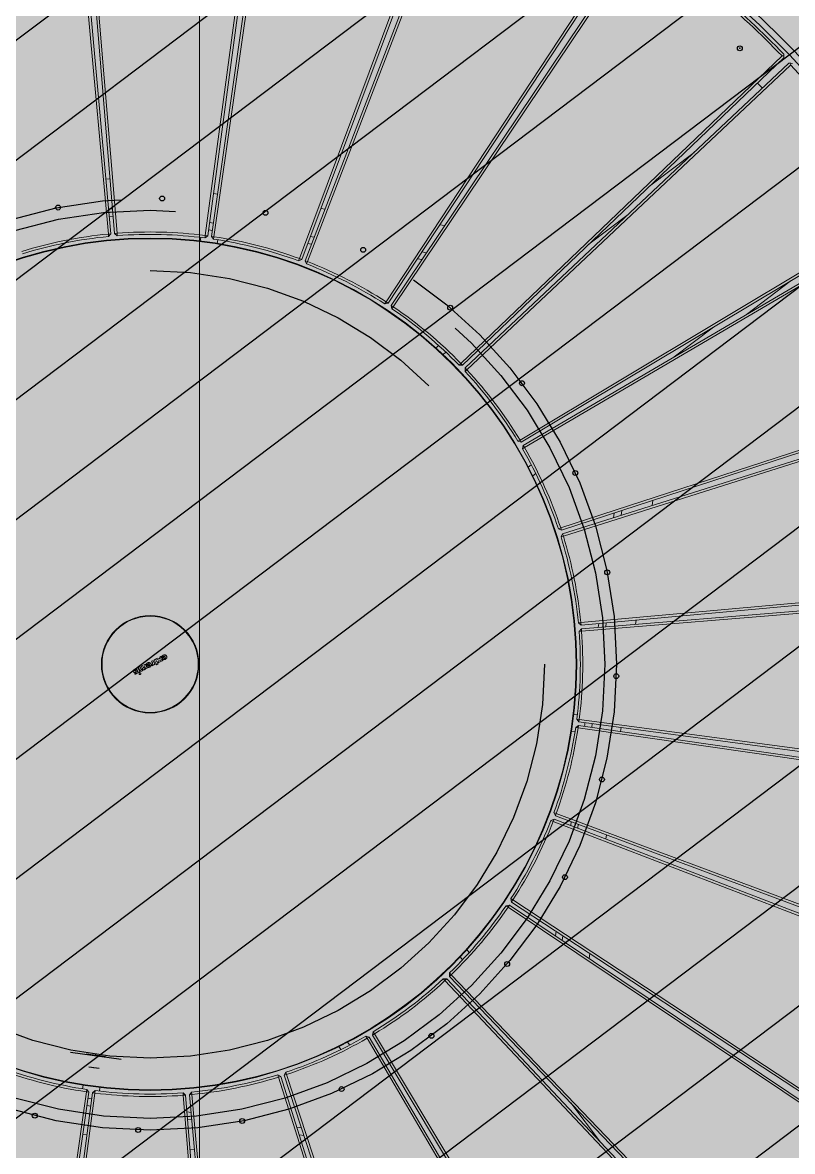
# Model space of a CAD drawing. Header units: millimetres. Extents: x 836200 to 838100, y 1173100 to 1174502.
# Drawn here: x 837849.706 to 837850.984, y 1173340.974 to 1173342.85 of the extents above; entities that cross this region are included whole.
import ezdxf

# ---------------------------------------------------------------- set-up
doc = ezdxf.new("R2010")
doc.units = ezdxf.units.MM
doc.linetypes.add('CENTERX2', pattern=[101.6, 63.5, -12.7, 12.7, -12.7])
for name, color, linetype in [('.', 255, 'Continuous'), ('DOTACION', 7, 'Continuous'), ('INT-MUEBLES', 251, 'Continuous'), ('OLD-ANT-PLANTAS PROPUESTAS$0$A-BORDE DE LOSA PERFIL IPE', 2, 'Continuous'), ('OLD-ANT-PLANTAS PROPUESTAS$0$A-FONDO_250', 250, 'Continuous'), ('OLD-ANT-PLANTAS PROPUESTAS$0$A-FONDO_251', 251, 'Continuous')]:
    doc.layers.add(name, color=color, linetype=linetype)
doc.layers.add('Coordenadas', color=8, linetype='Continuous', lineweight=9)

# ---------------------------------------------------------------- blocks, each defined once
blk = doc.blocks.new('E32D2')
at = {"layer": '.'}
h = blk.add_hatch(color=256, dxfattribs=at)
h.dxf.hatch_style = 1
edge = h.paths.add_edge_path()
edge.add_line((2324.857, 1740.491), (2360.575, 1784.203))
edge.add_arc((2324.857, 1740.491), 56.45, 50.7469, 129.2531)
edge.add_line((2289.138, 1784.203), (2324.857, 1740.491))
edge = h.paths.add_edge_path()
edge.add_line((2324.857, 1740.491), (2351.274, 1772.82))
edge.add_arc((2324.857, 1740.491), 41.75, 50.7469, 129.2531)
edge.add_line((2298.44, 1772.82), (2324.857, 1740.491))
edge = h.paths.add_edge_path()
edge.add_line((2324.857, 1740.491), (2368.569, 1704.772))
edge.add_arc((2324.857, 1740.491), 56.45, 320.7463, 399)
edge.add_line((2368.727, 1776.016), (2324.857, 1740.491))
edge = h.paths.add_edge_path()
edge.add_line((2324.857, 1740.491), (2357.186, 1714.073))
edge.add_arc((2324.857, 1740.491), 41.75, 320.7463, 399)
edge.add_line((2357.303, 1766.765), (2324.857, 1740.491))
edge = h.paths.add_edge_path()
edge.add_line((2360.575, 1696.778), (2324.857, 1740.491))
edge.add_line((2324.857, 1740.491), (2289.138, 1696.778))
edge.add_arc((2324.857, 1740.491), 56.45, 230.7469, 309.2531)
edge = h.paths.add_edge_path()
edge.add_line((2280.987, 1704.966), (2324.857, 1740.491))
edge.add_line((2324.857, 1740.491), (2281.145, 1776.21))
edge.add_arc((2324.857, 1740.491), 56.45, 140.7463, 219)
edge = h.paths.add_edge_path()
edge.add_line((2324.857, 1740.491), (2298.44, 1708.161))
edge.add_arc((2324.857, 1740.491), 41.75, 230.7469, 309.2531)
edge.add_line((2351.274, 1708.161), (2324.857, 1740.491))
edge = h.paths.add_edge_path()
edge.add_line((2292.411, 1714.217), (2324.857, 1740.491))
edge.add_line((2324.857, 1740.491), (2292.528, 1766.908))
edge.add_arc((2324.857, 1740.491), 41.75, 140.7463, 219)
h = blk.add_hatch(color=256, dxfattribs=at)
h.dxf.hatch_style = 1
edge = h.paths.add_edge_path()
edge.add_arc((2324.857, 1740.491), 36.5, 0, 360)
at = {"layer": 'INT-MUEBLES', "linetype": 'Continuous', "lineweight": 15}
for p, q in [((2334.15, 1755.614), (2343.792, 1771.109)), ((2343.877, 1771.056), (2334.235, 1755.561)), ((2334.366, 1755.478), (2344.143, 1770.889)), ((2344.227, 1770.835), (2334.45, 1755.425)), ((2337.282, 1753.167), (2350.13, 1766.128)), ((2350.201, 1766.057), (2337.353, 1753.096)), ((2337.462, 1752.987), (2350.423, 1765.835)), ((2350.494, 1765.764), (2337.533, 1752.916)), ((2339.791, 1750.084), (2355.201, 1759.861)), ((2355.255, 1759.777), (2339.845, 1750)), ((2339.927, 1749.868), (2355.422, 1759.511)), ((2355.475, 1759.426), (2339.98, 1749.784)), ((2335.562, 1757.363), (2335.435, 1757.49)), ((2334.784, 1756.444), (2334.903, 1756.325)), ((2334.738, 1756.065), (2334.621, 1756.182)), ((2334.097, 1755.529), (2334.15, 1755.614)), ((2334.097, 1755.529), (2334.235, 1755.561)), ((2334.235, 1755.561), (2334.15, 1755.614)), ((2334.45, 1755.425), (2334.366, 1755.478)), ((2334.396, 1755.341), (2334.366, 1755.478)), ((2334.396, 1755.341), (2334.45, 1755.425)), ((2338.706, 1754.219), (2338.585, 1754.339)), ((2337.087, 1753.216), (2336.981, 1753.11)), ((2337.212, 1753.095), (2337.282, 1753.167)), ((2337.212, 1753.095), (2337.353, 1753.096)), ((2337.353, 1753.096), (2337.282, 1753.167)), ((2337.585, 1753.219), (2337.529, 1753.274)), ((2337.64, 1753.163), (2337.585, 1753.219)), ((2337.74, 1753.487), (2337.853, 1753.374)), ((2337.461, 1752.846), (2337.462, 1752.987)), ((2337.461, 1752.846), (2337.533, 1752.916)), ((2337.533, 1752.916), (2337.462, 1752.987)), ((2337.476, 1752.615), (2337.582, 1752.721)), ((2341.551, 1746.52), (2358.751, 1752.623)), ((2358.784, 1752.529), (2341.585, 1746.426)), ((2341.636, 1746.28), (2358.888, 1752.232)), ((2358.921, 1752.138), (2341.669, 1746.185)), ((2341.856, 1751.069), (2341.729, 1751.195)), ((2340.548, 1750.255), (2340.432, 1750.372)), ((2340.691, 1750.537), (2340.81, 1750.418)), ((2339.707, 1750.03), (2339.791, 1750.084)), ((2339.707, 1750.03), (2339.845, 1750)), ((2339.845, 1750), (2339.791, 1750.084)), ((2339.895, 1749.731), (2339.927, 1749.868)), ((2339.98, 1749.784), (2339.927, 1749.868)), ((2339.895, 1749.731), (2339.98, 1749.784)), ((2345.36, 1747.565), (2345.212, 1747.713)), ((2343.783, 1747.021), (2343.646, 1747.157)), ((2343.959, 1747.269), (2344.098, 1747.129)), ((2341.457, 1746.486), (2341.551, 1746.52)), ((2341.457, 1746.486), (2341.585, 1746.426)), ((2341.585, 1746.426), (2341.551, 1746.52)), ((2341.574, 1746.153), (2341.636, 1746.28)), ((2341.574, 1746.153), (2341.669, 1746.185)), ((2341.669, 1746.185), (2341.636, 1746.28)), ((2342.475, 1742.654), (2360.601, 1744.777)), ((2360.656, 1744.733), (2360.601, 1744.777)), ((2360.612, 1744.677), (2360.656, 1744.733)), ((2360.7, 1744.789), (2360.656, 1744.733)), ((2360.612, 1744.677), (2342.486, 1742.555)), ((2342.504, 1742.401), (2360.648, 1744.365)), ((2360.658, 1744.266), (2342.514, 1742.302)), ((2359.156, 1744.204), (2359.123, 1744.503)), ((2360.703, 1744.321), (2360.648, 1744.365)), ((2360.658, 1744.266), (2360.703, 1744.321)), ((2360.703, 1744.321), (2360.758, 1744.276)), ((2342.196, 1743.791), (2342.043, 1743.791)), ((2355.34, 1743.791), (2353.039, 1743.791)), ((2342.267, 1743.391), (2342.115, 1743.391)), ((2351.645, 1743.391), (2349.623, 1743.391)), ((2342.375, 1742.642), (2342.475, 1742.654)), ((2342.375, 1742.642), (2342.486, 1742.555)), ((2342.415, 1742.291), (2342.504, 1742.401)), ((2342.486, 1742.555), (2342.475, 1742.654)), ((2342.514, 1742.302), (2342.504, 1742.401)), ((2342.415, 1742.291), (2342.514, 1742.302)), ((2324.134, 1740.582), (2324.105, 1740.546)), ((2324.253, 1740.635), (2324.284, 1740.675)), ((2324.305, 1740.686), (2324.272, 1740.509)), ((2324.368, 1740.674), (2324.305, 1740.686)), ((2324.334, 1740.497), (2324.368, 1740.674)), ((2324.399, 1740.668), (2324.378, 1740.556)), ((2324.461, 1740.656), (2324.399, 1740.668)), ((2324.446, 1740.572), (2324.461, 1740.656)), ((2324.517, 1740.646), (2324.501, 1740.562)), ((2324.58, 1740.634), (2324.517, 1740.646)), ((2324.564, 1740.55), (2324.58, 1740.634)), ((2324.636, 1740.624), (2324.62, 1740.539)), ((2324.698, 1740.612), (2324.636, 1740.624)), ((2324.665, 1740.435), (2324.698, 1740.612)), ((2324.7, 1740.531), (2324.699, 1740.524)), ((2324.832, 1740.506), (2324.7, 1740.531)), ((2324.707, 1740.554), (2324.767, 1740.542)), ((2324.984, 1740.558), (2324.971, 1740.487)), ((2325.047, 1740.546), (2324.984, 1740.558)), ((2325.014, 1740.37), (2325.047, 1740.546)), ((2325.1, 1740.536), (2325.076, 1740.411)), ((2325.163, 1740.524), (2325.1, 1740.536)), ((2325.139, 1740.399), (2325.163, 1740.524)), ((2325.263, 1740.506), (2325.18, 1740.521)), ((2325.18, 1740.521), (2325.251, 1740.409)), ((2324.272, 1740.509), (2324.334, 1740.497)), ((2324.606, 1740.469), (2324.602, 1740.447)), ((2324.602, 1740.447), (2324.665, 1740.435)), ((2324.606, 1740.469), (2324.606, 1740.469)), ((2324.824, 1740.47), (2324.751, 1740.484)), ((2324.892, 1740.452), (2324.881, 1740.392)), ((2324.881, 1740.392), (2324.893, 1740.39)), ((2324.956, 1740.41), (2324.951, 1740.381)), ((2324.951, 1740.381), (2325.014, 1740.37)), ((2324.956, 1740.41), (2324.956, 1740.41)), ((2325.041, 1740.418), (2325.031, 1740.366)), ((2325.031, 1740.366), (2325.067, 1740.36)), ((2325.076, 1740.411), (2325.041, 1740.418)), ((2325.067, 1740.36), (2325.057, 1740.307)), ((2325.057, 1740.307), (2325.119, 1740.295)), ((2325.119, 1740.295), (2325.129, 1740.348)), ((2325.129, 1740.348), (2325.15, 1740.344)), ((2325.159, 1740.396), (2325.139, 1740.399)), ((2325.15, 1740.344), (2325.159, 1740.396)), ((2325.251, 1740.409), (2325.162, 1740.342)), ((2325.162, 1740.342), (2325.243, 1740.326)), ((2325.243, 1740.326), (2325.282, 1740.357)), ((2325.298, 1740.445), (2325.263, 1740.506)), ((2325.282, 1740.357), (2325.307, 1740.314)), ((2325.354, 1740.488), (2325.298, 1740.445)), ((2325.307, 1740.314), (2325.386, 1740.3)), ((2325.33, 1740.394), (2325.436, 1740.473)), ((2325.386, 1740.3), (2325.33, 1740.394)), ((2325.436, 1740.473), (2325.354, 1740.488)), ((2325.406, 1740.398), (2325.404, 1740.392)), ((2325.537, 1740.373), (2325.406, 1740.398)), ((2325.412, 1740.421), (2325.473, 1740.409)), ((2325.53, 1740.337), (2325.457, 1740.351)), ((2342.415, 1738.69), (2342.514, 1738.68)), ((2342.415, 1738.69), (2342.504, 1738.58)), ((2342.504, 1738.58), (2342.514, 1738.68)), ((2342.514, 1738.68), (2360.658, 1736.716)), ((2342.375, 1738.339), (2342.486, 1738.426)), ((2342.375, 1738.339), (2342.475, 1738.327)), ((2342.475, 1738.327), (2342.486, 1738.426)), ((2360.601, 1736.205), (2342.475, 1738.327)), ((2342.486, 1738.426), (2360.612, 1736.304)), ((2360.648, 1736.616), (2342.504, 1738.58)), ((2342.115, 1737.591), (2342.267, 1737.591)), ((2349.623, 1737.591), (2351.645, 1737.591)), ((2342.043, 1737.191), (2342.196, 1737.191)), ((2353.039, 1737.191), (2355.34, 1737.191)), ((2341.457, 1734.495), (2341.585, 1734.555)), ((2341.457, 1734.495), (2341.551, 1734.461)), ((2341.551, 1734.461), (2341.585, 1734.555)), ((2341.574, 1734.828), (2341.669, 1734.796)), ((2341.574, 1734.828), (2341.636, 1734.701)), ((2341.585, 1734.555), (2358.784, 1728.453)), ((2341.636, 1734.701), (2341.669, 1734.796)), ((2358.888, 1728.749), (2341.636, 1734.701)), ((2341.669, 1734.796), (2358.921, 1728.844)), ((2358.751, 1728.358), (2341.551, 1734.461)), ((2343.646, 1733.824), (2343.783, 1733.961)), ((2344.098, 1733.852), (2343.959, 1733.713)), ((2345.212, 1733.268), (2345.36, 1733.417)), ((2339.895, 1731.25), (2339.98, 1731.198)), ((2339.895, 1731.25), (2339.927, 1731.113)), ((2339.707, 1730.951), (2339.845, 1730.982)), ((2339.707, 1730.951), (2339.791, 1730.897)), ((2339.791, 1730.897), (2339.845, 1730.982)), ((2355.201, 1721.12), (2339.791, 1730.897)), ((2339.845, 1730.982), (2355.255, 1721.205)), ((2339.927, 1731.113), (2339.98, 1731.198)), ((2355.422, 1721.471), (2339.927, 1731.113)), ((2339.98, 1731.198), (2355.475, 1721.556)), ((2340.432, 1730.609), (2340.548, 1730.726)), ((2340.81, 1730.564), (2340.691, 1730.445)), ((2341.729, 1729.786), (2341.856, 1729.913)), ((2299.22, 1715.217), (2312.181, 1728.066)), ((2312.238, 1728.366), (2312.131, 1728.26)), ((2312.252, 1728.136), (2312.181, 1728.066)), ((2312.181, 1728.066), (2312.251, 1727.995)), ((2312.252, 1728.136), (2312.251, 1727.995)), ((2337.461, 1728.136), (2337.533, 1728.066)), ((2337.461, 1728.136), (2337.462, 1727.995)), ((2337.462, 1727.995), (2337.533, 1728.066)), ((2337.582, 1728.26), (2337.476, 1728.366)), ((2337.533, 1728.066), (2350.494, 1715.217)), ((2312.251, 1727.995), (2299.29, 1715.146)), ((2299.512, 1714.924), (2312.361, 1727.885)), ((2312.432, 1727.815), (2299.583, 1714.854)), ((2311.973, 1727.494), (2311.86, 1727.607)), ((2312.073, 1727.818), (2312.129, 1727.763)), ((2312.129, 1727.763), (2312.185, 1727.707)), ((2312.502, 1727.886), (2312.361, 1727.885)), ((2312.361, 1727.885), (2312.432, 1727.815)), ((2312.502, 1727.886), (2312.432, 1727.815)), ((2312.626, 1727.765), (2312.732, 1727.871)), ((2336.981, 1727.871), (2337.087, 1727.765)), ((2337.212, 1727.886), (2337.282, 1727.815)), ((2337.212, 1727.886), (2337.353, 1727.885)), ((2337.282, 1727.815), (2337.353, 1727.885)), ((2350.13, 1714.854), (2337.282, 1727.815)), ((2337.353, 1727.885), (2350.201, 1714.924)), ((2350.423, 1715.146), (2337.462, 1727.995)), ((2337.529, 1727.707), (2337.585, 1727.763)), ((2337.585, 1727.763), (2337.64, 1727.818)), ((2337.853, 1727.607), (2337.74, 1727.494)), ((2311.008, 1726.762), (2311.128, 1726.642)), ((2338.585, 1726.642), (2338.706, 1726.762)), ((2305.487, 1710.146), (2315.264, 1725.557)), ((2315.348, 1725.503), (2305.571, 1710.093)), ((2305.837, 1709.925), (2315.479, 1725.421)), ((2315.564, 1725.368), (2305.922, 1709.873)), ((2315.318, 1725.641), (2315.264, 1725.557)), ((2315.264, 1725.557), (2315.348, 1725.503)), ((2315.318, 1725.641), (2315.348, 1725.503)), ((2315.616, 1725.453), (2315.479, 1725.421)), ((2315.479, 1725.421), (2315.564, 1725.368)), ((2315.616, 1725.453), (2315.564, 1725.368)), ((2334.097, 1725.453), (2334.235, 1725.421)), ((2334.097, 1725.453), (2334.15, 1725.368)), ((2334.15, 1725.368), (2334.235, 1725.421)), ((2343.792, 1709.873), (2334.15, 1725.368)), ((2334.235, 1725.421), (2343.877, 1709.925)), ((2334.396, 1725.641), (2334.366, 1725.503)), ((2334.366, 1725.503), (2334.45, 1725.557)), ((2344.143, 1710.093), (2334.366, 1725.503)), ((2334.396, 1725.641), (2334.45, 1725.557)), ((2334.45, 1725.557), (2344.227, 1710.146)), ((2314.976, 1724.916), (2315.093, 1724.799)), ((2334.621, 1724.799), (2334.738, 1724.916)), ((2314.93, 1724.538), (2314.811, 1724.657)), ((2334.903, 1724.657), (2334.784, 1724.538)), ((2318.861, 1723.89), (2318.827, 1723.796)), ((2318.861, 1723.89), (2318.921, 1723.763)), ((2330.853, 1723.89), (2330.792, 1723.763)), ((2330.853, 1723.89), (2330.887, 1723.796)), ((2312.724, 1706.597), (2318.827, 1723.796)), ((2318.921, 1723.763), (2312.819, 1706.563)), ((2313.115, 1706.459), (2319.068, 1723.712)), ((2319.162, 1723.679), (2313.21, 1706.427)), ((2314.152, 1723.618), (2314.279, 1723.492)), ((2318.827, 1723.796), (2318.921, 1723.763)), ((2319.194, 1723.774), (2319.068, 1723.712)), ((2319.068, 1723.712), (2319.162, 1723.679)), ((2319.194, 1723.774), (2319.162, 1723.679)), ((2330.519, 1723.774), (2330.552, 1723.679)), ((2330.519, 1723.774), (2330.646, 1723.712)), ((2330.552, 1723.679), (2330.646, 1723.712)), ((2336.504, 1706.427), (2330.552, 1723.679)), ((2330.646, 1723.712), (2336.599, 1706.459)), ((2330.792, 1723.763), (2330.887, 1723.796)), ((2336.895, 1706.563), (2330.792, 1723.763)), ((2330.887, 1723.796), (2336.989, 1706.597)), ((2335.435, 1723.492), (2335.562, 1723.618)), ((2321.557, 1723.305), (2321.557, 1723.152)), ((2321.957, 1723.233), (2321.957, 1723.081)), ((2322.705, 1722.972), (2322.693, 1722.873)), ((2322.705, 1722.972), (2322.793, 1722.861)), ((2323.056, 1722.933), (2322.947, 1722.844)), ((2323.056, 1722.933), (2323.046, 1722.833)), ((2326.658, 1722.933), (2326.668, 1722.833)), ((2326.658, 1722.933), (2326.767, 1722.844)), ((2327.008, 1722.972), (2326.921, 1722.861)), ((2327.008, 1722.972), (2327.02, 1722.873)), ((2327.757, 1723.081), (2327.757, 1723.233)), ((2328.157, 1723.152), (2328.157, 1723.305)), ((2320.571, 1704.747), (2322.693, 1722.873)), ((2322.793, 1722.861), (2320.67, 1704.735)), ((2320.982, 1704.7), (2322.947, 1722.844)), ((2323.046, 1722.833), (2321.082, 1704.689)), ((2322.693, 1722.873), (2322.793, 1722.861)), ((2322.947, 1722.844), (2323.046, 1722.833)), ((2326.668, 1722.833), (2326.767, 1722.844)), ((2328.632, 1704.689), (2326.668, 1722.833)), ((2326.767, 1722.844), (2328.731, 1704.7)), ((2326.921, 1722.861), (2327.02, 1722.873)), ((2329.044, 1704.735), (2326.921, 1722.861)), ((2327.02, 1722.873), (2329.143, 1704.747)), ((2318.19, 1721.702), (2318.327, 1721.565)), ((2331.387, 1721.565), (2331.524, 1721.702)), ((2318.218, 1721.249), (2318.079, 1721.388)), ((2331.635, 1721.388), (2331.496, 1721.249)), ((2331.931, 1719.988), (2332.079, 1720.136)), ((2327.757, 1713.702), (2327.757, 1715.724))]:
    blk.add_line(p, q, dxfattribs=at)
at = {"layer": 'INT-MUEBLES', "linetype": 'Continuous'}
blk.add_line((2312.642, 1729.76), (2314.127, 1728.275), dxfattribs=at)
at = {"layer": 'INT-MUEBLES', "linetype": 'CENTERX2'}
for p, q in [((2313.119, 1729.318), (2313.685, 1728.753)), ((2313.402, 1729.036), (2313.419, 1729.053)), ((2313.181, 1728.514), (2312.88, 1728.815)), ((2313.02, 1728.654), (2313.031, 1728.664))]:
    blk.add_line(p, q, dxfattribs=at)
at = {"layer": 'INT-MUEBLES', "linetype": 'Continuous', "lineweight": 15}
for radius in [36.5, 36.25, 17.5, 17.475, 2, 1.975]:
    blk.add_circle((2324.857, 1740.491), radius, dxfattribs=at)
at = {"layer": 'INT-MUEBLES'}
blk.add_circle((2324.857, 1740.491), 36.5, dxfattribs=at)
at = {"layer": 'INT-MUEBLES', "linetype": 'Continuous'}
for centre, radius in [((2324.857, 1740.491), 36.25), ((2333.157, 1757.726), 0.1), ((2333.157, 1757.726), 0.1), ((2336.784, 1755.447), 0.1), ((2336.784, 1755.447), 0.1), ((2339.813, 1752.418), 0.1), ((2339.813, 1752.418), 0.1), ((2342.092, 1748.791), 0.1), ((2342.092, 1748.791), 0.1), ((2359.409, 1746.069), 0.1), ((2359.409, 1746.069), 0.1), ((2343.507, 1744.747), 0.1), ((2343.507, 1744.747), 0.1), ((2343.987, 1740.491), 0.1), ((2343.987, 1740.491), 0.1), ((2343.507, 1736.234), 0.1), ((2343.507, 1736.234), 0.1), ((2342.092, 1732.191), 0.1), ((2342.092, 1732.191), 0.1), ((2309.901, 1728.564), 0.1), ((2309.901, 1728.564), 0.1), ((2339.813, 1728.564), 0.1), ((2339.813, 1728.564), 0.1), ((2312.93, 1725.535), 0.1), ((2312.93, 1725.535), 0.1), ((2336.784, 1725.535), 0.1), ((2336.784, 1725.535), 0.1), ((2316.557, 1723.256), 0.1), ((2316.557, 1723.256), 0.1), ((2333.157, 1723.256), 0.1), ((2333.157, 1723.256), 0.1), ((2320.6, 1721.841), 0.1), ((2320.6, 1721.841), 0.1), ((2329.114, 1721.841), 0.1), ((2329.114, 1721.841), 0.1), ((2324.857, 1721.361), 0.1), ((2324.857, 1721.361), 0.1)]:
    blk.add_circle(centre, radius, dxfattribs=at)
at = {"layer": 'INT-MUEBLES', "linetype": 'CENTERX2'}
for radius in [19.13, 19.13, 19.13, 19.13, 19.13, 19.13, 19.13, 19.13, 19.13, 19.13, 19.13, 19.13, 19.13, 19.13, 19.13, 19.13, 19.13, 19.13, 19.13, 19.13, 19.13, 19.13, 19.13, 19.13, 19.13, 19.13, 19.13, 19.13, 18.65, 18.65, 18.65, 18.65, 18.65, 18.65, 18.65, 18.65, 18.65, 18.65, 18.65, 18.65, 18.65, 18.65, 18.65, 18.65, 18.65, 18.65, 18.65, 18.65, 18.65, 18.65, 18.65, 18.65, 18.65, 18.65, 18.65, 18.65, 16.175]:
    blk.add_circle((2324.857, 1740.491), radius, dxfattribs=at)
at = {"layer": 'INT-MUEBLES', "linetype": 'Continuous', "lineweight": 15}
for radius, start, end in [(56.85, 51, 129), (56.6, 51, 129), (42, 51, 129), (41.75, 51, 129), (56.85, 321, 39), (56.6, 321, 39), (41.75, 321, 39), (42, 321, 39), (17.65, 58.4299, 70.1415), (17.75, 58.4299, 70.1415), (17.75, 45.5728, 57.2843), (17.65, 45.5728, 57.2843), (17.65, 32.7157, 44.4272), (17.75, 32.7157, 44.4272), (36, 6.8377, 18.8766), (36.1, 6.8377, 18.8766), (17.65, 19.8585, 31.5701), (17.75, 19.8585, 31.5701), (17.65, 7.0014, 18.7129), (17.75, 7.0014, 18.7129), (36, 353.9806, 6.0194), (17.65, 354.1442, 5.8558), (17.75, 354.1442, 5.8558), (17.65, 341.2871, 352.9986), (17.75, 341.2871, 352.9986), (17.65, 328.4299, 340.1415), (17.75, 328.4299, 340.1415), (17.75, 212.7157, 224.4272), (17.65, 212.7157, 224.4272), (17.65, 315.5728, 327.2843), (17.75, 315.5728, 327.2843), (17.75, 225.5728, 237.2843), (17.65, 225.5728, 237.2843), (17.65, 302.7157, 314.4272), (17.75, 302.7157, 314.4272), (17.75, 238.4299, 250.1415), (17.65, 238.4299, 250.1415), (17.65, 289.8585, 301.5701), (17.75, 289.8585, 301.5701), (17.75, 251.2871, 262.9986), (17.65, 251.2871, 262.9986), (17.65, 277.0014, 288.7129), (17.75, 277.0014, 288.7129), (17.65, 264.1442, 275.8558), (17.75, 264.1442, 275.8558), (42, 231, 309), (41.75, 231, 309), (56.6, 231, 309), (56.85, 231, 309)]:
    blk.add_arc((2324.857, 1740.491), radius, start, end, dxfattribs=at)
for points, knots in [([(2324.105, 1740.546), (2324.115, 1740.541), (2324.133, 1740.53), (2324.153, 1740.526), (2324.161, 1740.524)], [0, 0, 0, 0, 0.558793, 1, 1, 1, 1]), ([(2324.121, 1740.658), (2324.12, 1740.653), (2324.119, 1740.642), (2324.123, 1740.627), (2324.132, 1740.615), (2324.146, 1740.604), (2324.157, 1740.599), (2324.163, 1740.596)], [0, 0, 0, 0, 0.2053571, 0.3828618, 0.5536915, 0.7662291, 1, 1, 1, 1]), ([(2324.217, 1740.708), (2324.205, 1740.71), (2324.183, 1740.712), (2324.155, 1740.705), (2324.137, 1740.691), (2324.126, 1740.677), (2324.123, 1740.665), (2324.121, 1740.658)], [0, 0, 0, 0, 0.28755, 0.559443, 0.69773, 0.840747, 1, 1, 1, 1]), ([(2324.166, 1740.567), (2324.159, 1740.569), (2324.148, 1740.572), (2324.138, 1740.579), (2324.134, 1740.582)], [0, 0, 0, 0, 0.559016, 1, 1, 1, 1]), ([(2324.161, 1740.524), (2324.172, 1740.523), (2324.193, 1740.52), (2324.22, 1740.528), (2324.236, 1740.541), (2324.246, 1740.555), (2324.249, 1740.566), (2324.251, 1740.572)], [0, 0, 0, 0, 0.287002, 0.558955, 0.697801, 0.841249, 1, 1, 1, 1]), ([(2324.163, 1740.596), (2324.168, 1740.594), (2324.177, 1740.591), (2324.185, 1740.585), (2324.188, 1740.58), (2324.188, 1740.577), (2324.188, 1740.576)], [0, 0, 0, 0, 0.51125, 0.765818, 0.880349, 1, 1, 1, 1]), ([(2324.188, 1740.576), (2324.187, 1740.575), (2324.187, 1740.573), (2324.184, 1740.569), (2324.179, 1740.567), (2324.172, 1740.567), (2324.168, 1740.567), (2324.166, 1740.567)], [0, 0, 0, 0, 0.124057, 0.242014, 0.49071, 0.757049, 1, 1, 1, 1]), ([(2324.185, 1740.653), (2324.185, 1740.654), (2324.186, 1740.656), (2324.189, 1740.66), (2324.194, 1740.662), (2324.2, 1740.663), (2324.205, 1740.663), (2324.207, 1740.663)], [0, 0, 0, 0, 0.129298, 0.249988, 0.494836, 0.754043, 1, 1, 1, 1]), ([(2324.22, 1740.626), (2324.212, 1740.629), (2324.201, 1740.633), (2324.19, 1740.64), (2324.187, 1740.644), (2324.184, 1740.648), (2324.185, 1740.651), (2324.185, 1740.653)], [0, 0, 0, 0, 0.591079, 0.707287, 0.808351, 0.900827, 1, 1, 1, 1]), ([(2324.207, 1740.663), (2324.217, 1740.659), (2324.234, 1740.653), (2324.247, 1740.641), (2324.253, 1740.635)], [0, 0, 0, 0, 0.560224, 1, 1, 1, 1]), ([(2324.284, 1740.675), (2324.273, 1740.684), (2324.252, 1740.699), (2324.228, 1740.706), (2324.217, 1740.708)], [0, 0, 0, 0, 0.559267, 1, 1, 1, 1]), ([(2324.251, 1740.572), (2324.252, 1740.577), (2324.253, 1740.587), (2324.25, 1740.6), (2324.24, 1740.615), (2324.229, 1740.621), (2324.22, 1740.626)], [0, 0, 0, 0, 0.235644, 0.42762, 0.600306, 1, 1, 1, 1]), ([(2324.378, 1740.556), (2324.376, 1740.545), (2324.373, 1740.525), (2324.381, 1740.501), (2324.394, 1740.487), (2324.408, 1740.478), (2324.419, 1740.476), (2324.425, 1740.474)], [0, 0, 0, 0, 0.297671, 0.552159, 0.684204, 0.829414, 1, 1, 1, 1]), ([(2324.462, 1740.519), (2324.459, 1740.52), (2324.454, 1740.521), (2324.448, 1740.526), (2324.444, 1740.533), (2324.441, 1740.548), (2324.443, 1740.562), (2324.446, 1740.572)], [0, 0, 0, 0, 0.142228, 0.262384, 0.377747, 0.498115, 1, 1, 1, 1]), ([(2324.501, 1740.562), (2324.499, 1740.551), (2324.497, 1740.537), (2324.487, 1740.524), (2324.48, 1740.52), (2324.472, 1740.518), (2324.466, 1740.519), (2324.462, 1740.519)], [0, 0, 0, 0, 0.497891, 0.612943, 0.726852, 0.850778, 1, 1, 1, 1]), ([(2324.582, 1740.495), (2324.579, 1740.496), (2324.574, 1740.497), (2324.567, 1740.503), (2324.563, 1740.509), (2324.559, 1740.525), (2324.562, 1740.539), (2324.564, 1740.55)], [0, 0, 0, 0, 0.144018, 0.265219, 0.380166, 0.49901, 1, 1, 1, 1]), ([(2324.62, 1740.539), (2324.618, 1740.528), (2324.615, 1740.515), (2324.606, 1740.501), (2324.6, 1740.496), (2324.591, 1740.494), (2324.586, 1740.495), (2324.582, 1740.495)], [0, 0, 0, 0, 0.500804, 0.61963, 0.734596, 0.855865, 1, 1, 1, 1]), ([(2324.699, 1740.524), (2324.697, 1740.514), (2324.695, 1740.494), (2324.701, 1740.464), (2324.715, 1740.438), (2324.742, 1740.417), (2324.765, 1740.411), (2324.777, 1740.408)], [0, 0, 0, 0, 0.202573, 0.38339, 0.554225, 0.762226, 1, 1, 1, 1]), ([(2324.808, 1740.597), (2324.797, 1740.598), (2324.774, 1740.601), (2324.744, 1740.593), (2324.72, 1740.577), (2324.711, 1740.561), (2324.707, 1740.554)], [0, 0, 0, 0, 0.285437, 0.560258, 0.773518, 1, 1, 1, 1]), ([(2324.767, 1740.542), (2324.769, 1740.545), (2324.774, 1740.55), (2324.786, 1740.554), (2324.794, 1740.553), (2324.8, 1740.553)], [0, 0, 0, 0, 0.2918534, 0.5556859, 1, 1, 1, 1]), ([(2324.8, 1740.553), (2324.804, 1740.552), (2324.812, 1740.55), (2324.823, 1740.543), (2324.83, 1740.534), (2324.834, 1740.521), (2324.832, 1740.511), (2324.832, 1740.506)], [0, 0, 0, 0, 0.209223, 0.388687, 0.554635, 0.759186, 1, 1, 1, 1]), ([(2324.892, 1740.484), (2324.894, 1740.495), (2324.896, 1740.515), (2324.888, 1740.544), (2324.87, 1740.569), (2324.843, 1740.588), (2324.82, 1740.594), (2324.808, 1740.597)], [0, 0, 0, 0, 0.201593, 0.381133, 0.554113, 0.76634, 1, 1, 1, 1]), ([(2324.255, 1740.442), (2324.255, 1740.437), (2324.254, 1740.428), (2324.26, 1740.415), (2324.27, 1740.405), (2324.283, 1740.4), (2324.298, 1740.4), (2324.311, 1740.405), (2324.321, 1740.415), (2324.324, 1740.424), (2324.325, 1740.429)], [0, 0, 0, 0, 0.126852, 0.249884, 0.372888, 0.499701, 0.626794, 0.750004, 0.873135, 1, 1, 1, 1]), ([(2324.325, 1740.429), (2324.326, 1740.434), (2324.326, 1740.443), (2324.32, 1740.456), (2324.31, 1740.466), (2324.297, 1740.472), (2324.283, 1740.471), (2324.27, 1740.466), (2324.259, 1740.456), (2324.257, 1740.447), (2324.255, 1740.442)], [0, 0, 0, 0, 0.12687, 0.249945, 0.373141, 0.500299, 0.627177, 0.750168, 0.873143, 1, 1, 1, 1]), ([(2324.425, 1740.474), (2324.432, 1740.474), (2324.445, 1740.472), (2324.464, 1740.477), (2324.48, 1740.485), (2324.487, 1740.493), (2324.491, 1740.497)], [0, 0, 0, 0, 0.279474, 0.5569373, 0.7757894, 1, 1, 1, 1]), ([(2324.491, 1740.497), (2324.494, 1740.49), (2324.499, 1740.478), (2324.517, 1740.46), (2324.534, 1740.455), (2324.545, 1740.452)], [0, 0, 0, 0, 0.289837, 0.56115, 1, 1, 1, 1]), ([(2324.545, 1740.452), (2324.551, 1740.451), (2324.563, 1740.449), (2324.585, 1740.454), (2324.598, 1740.463), (2324.606, 1740.469)], [0, 0, 0, 0, 0.281192, 0.548608, 1, 1, 1, 1]), ([(2324.751, 1740.484), (2324.752, 1740.479), (2324.753, 1740.47), (2324.761, 1740.459), (2324.771, 1740.452), (2324.778, 1740.45), (2324.781, 1740.449)], [0, 0, 0, 0, 0.282246, 0.556745, 0.775736, 1, 1, 1, 1]), ([(2324.777, 1740.408), (2324.792, 1740.407), (2324.821, 1740.404), (2324.859, 1740.421), (2324.883, 1740.45), (2324.889, 1740.472), (2324.892, 1740.484)], [0, 0, 0, 0, 0.292267, 0.555048, 0.76497, 1, 1, 1, 1]), ([(2324.781, 1740.449), (2324.786, 1740.449), (2324.796, 1740.448), (2324.809, 1740.452), (2324.819, 1740.46), (2324.822, 1740.467), (2324.824, 1740.47)], [0, 0, 0, 0, 0.289622, 0.55961, 0.771543, 1, 1, 1, 1]), ([(2324.917, 1740.442), (2324.912, 1740.443), (2324.903, 1740.445), (2324.895, 1740.45), (2324.892, 1740.452)], [0, 0, 0, 0, 0.556786, 1, 1, 1, 1]), ([(2324.893, 1740.39), (2324.899, 1740.389), (2324.912, 1740.387), (2324.93, 1740.391), (2324.945, 1740.399), (2324.952, 1740.407), (2324.956, 1740.41)], [0, 0, 0, 0, 0.287394, 0.558706, 0.772569, 1, 1, 1, 1]), ([(2324.971, 1740.487), (2324.969, 1740.479), (2324.966, 1740.465), (2324.955, 1740.449), (2324.942, 1740.442), (2324.93, 1740.44), (2324.922, 1740.441), (2324.917, 1740.442)], [0, 0, 0, 0, 0.29812, 0.551056, 0.680914, 0.82552, 1, 1, 1, 1]), ([(2325.404, 1740.392), (2325.403, 1740.381), (2325.4, 1740.361), (2325.406, 1740.332), (2325.421, 1740.306), (2325.447, 1740.284), (2325.47, 1740.278), (2325.483, 1740.275)], [0, 0, 0, 0, 0.202554, 0.383345, 0.554154, 0.762153, 1, 1, 1, 1]), ([(2325.514, 1740.464), (2325.502, 1740.466), (2325.48, 1740.468), (2325.45, 1740.46), (2325.426, 1740.444), (2325.417, 1740.429), (2325.412, 1740.421)], [0, 0, 0, 0, 0.285578, 0.560366, 0.773561, 1, 1, 1, 1]), ([(2325.457, 1740.351), (2325.457, 1740.346), (2325.459, 1740.337), (2325.467, 1740.326), (2325.476, 1740.319), (2325.484, 1740.318), (2325.487, 1740.317)], [0, 0, 0, 0, 0.282047, 0.556473, 0.775544, 1, 1, 1, 1]), ([(2325.473, 1740.409), (2325.475, 1740.412), (2325.48, 1740.417), (2325.491, 1740.421), (2325.5, 1740.421), (2325.506, 1740.42)], [0, 0, 0, 0, 0.291787, 0.555339, 1, 1, 1, 1]), ([(2325.483, 1740.275), (2325.498, 1740.274), (2325.527, 1740.271), (2325.564, 1740.288), (2325.589, 1740.317), (2325.595, 1740.339), (2325.598, 1740.351)], [0, 0, 0, 0, 0.292228, 0.554993, 0.764932, 1, 1, 1, 1]), ([(2325.487, 1740.317), (2325.492, 1740.316), (2325.502, 1740.315), (2325.515, 1740.319), (2325.524, 1740.327), (2325.528, 1740.334), (2325.53, 1740.337)], [0, 0, 0, 0, 0.289543, 0.559428, 0.771407, 1, 1, 1, 1]), ([(2325.506, 1740.42), (2325.51, 1740.419), (2325.518, 1740.417), (2325.528, 1740.41), (2325.536, 1740.401), (2325.539, 1740.388), (2325.538, 1740.378), (2325.537, 1740.373)], [0, 0, 0, 0, 0.209253, 0.388656, 0.554537, 0.759092, 1, 1, 1, 1]), ([(2325.598, 1740.351), (2325.599, 1740.362), (2325.602, 1740.382), (2325.593, 1740.411), (2325.576, 1740.436), (2325.549, 1740.455), (2325.526, 1740.461), (2325.514, 1740.464)], [0, 0, 0, 0, 0.201579, 0.381111, 0.554089, 0.766324, 1, 1, 1, 1])]:
    blk.add_open_spline(points, degree=3, knots=knots, dxfattribs=at)
at = {"layer": 'INT-MUEBLES', "linetype": 'Continuous'}
blk.add_point((2359.409, 1746.069), dxfattribs=at)
blk = doc.blocks.new('DOTACION PISO3')
at = {"layer": 'INT-MUEBLES', "xscale": 0.04047188764554897, "yscale": 0.04047188764554897, "zscale": 0.04047188764554897}
blk.add_blockref('E32D2', (2525.6698, 1549.6865), dxfattribs=at)
blk = doc.blocks.new('piso 3')
at = {"layer": 'DOTACION', "color": 7, "true_color": 0xffffff, "rotation": 90.00006802421287}
blk.add_blockref('DOTACION PISO3', (2256.7862, -2393.7516), dxfattribs=at)

msp = doc.modelspace()

# ---------------------------------------------------------------- hatches: boundary and pattern name
at = {"layer": '.'}
h = msp.add_hatch(color=254, dxfattribs=at)
h.dxf.hatch_style = 1
edge = h.paths.add_edge_path()
edge.add_spline(control_points=[(837855.4085, 1173333.9027), (837855.7528, 1173334.3445), (837856.048, 1173334.8473), (837856.6735, 1173336.3087), (837856.9032, 1173337.3482), (837857.0001, 1173339.5265), (837856.8697, 1173340.6636), (837856.2659, 1173342.8556), (837855.7952, 1173343.91), (837854.5861, 1173345.7688), (837853.85, 1173346.5738), (837852.2287, 1173347.8066), (837851.3454, 1173348.236), (837849.5707, 1173348.653), (837848.6803, 1173348.6431), (837847.7933, 1173348.3982), (837847.7329, 1173348.3803), (837847.673, 1173348.3613), (837847.1631, 1173348.1992), (837846.6796, 1173347.9536), (837845.3524, 1173346.9871), (837844.6339, 1173346.0323), (837843.8316, 1173344.0313), (837843.6272, 1173343.0809), (837843.5212, 1173341.0933), (837843.6172, 1173340.0573), (837844.1225, 1173337.9434), (837844.558, 1173336.8708), (837845.7073, 1173334.9587), (837846.4189, 1173334.1183), (837848.006, 1173332.8038), (837848.8798, 1173332.3276), (837850.619, 1173331.8233), (837851.4828, 1173331.7767), (837852.2959, 1173331.935), (837852.2991, 1173331.9186), (837852.3023, 1173331.9022), (837852.3055, 1173331.8859), (837852.1667, 1173331.8588), (837852.0265, 1173331.8376), (837851.0317, 1173331.7299), (837850.1362, 1173331.8539), (837848.394, 1173332.5177), (837847.5482, 1173333.0574), (837846.0351, 1173334.4727), (837845.3683, 1173335.3476), (837844.3156, 1173337.3006), (837843.9301, 1173338.3779), (837843.4987, 1173340.5718), (837843.4531, 1173341.6876), (837843.7082, 1173343.7885), (837844.0089, 1173344.7729), (837844.9099, 1173346.4615), (837845.5099, 1173347.1651), (837846.6588, 1173347.9993), (837847.145, 1173348.246), (837847.6578, 1173348.4089), (837847.9942, 1173348.5158), (837848.342, 1173348.5868), (837849.552, 1173348.7033), (837850.448, 1173348.5691), (837852.1877, 1173347.886), (837853.0307, 1173347.3373), (837854.5355, 1173345.9066), (837855.1966, 1173345.0252), (837856.2363, 1173343.063), (837856.6143, 1173341.9828), (837857.0299, 1173339.7871), (837857.0673, 1173338.6725), (837856.7961, 1173336.5778), (837856.4877, 1173335.5984), (837855.8568, 1173334.443), (837855.6619, 1173334.1457), (837855.4483, 1173333.8718), (837855.435, 1173333.8821), (837855.4218, 1173333.8924), (837855.4085, 1173333.9027)], knot_values=[0, 0, 0, 0, 0.241253, 0.241253, 0.639533, 0.639533, 1.037813, 1.037813, 1.436093, 1.436093, 1.834373, 1.834373, 2.232653, 2.232653, 2.630933, 2.630933, 2.660172, 2.660172, 2.660172, 2.908836, 2.908836, 3.406163, 3.406163, 3.770461, 3.770461, 4.134759, 4.134759, 4.533039, 4.533039, 4.931319, 4.931319, 5.329599, 5.329599, 5.713448, 5.713448, 5.713448, 6.713448, 6.713448, 6.713448, 6.778313, 6.778313, 7.169863, 7.169863, 7.561413, 7.561413, 7.952964, 7.952964, 8.344514, 8.344514, 8.736064, 8.736064, 9.127614, 9.127614, 9.519165, 9.519165, 9.766722, 9.766722, 9.766722, 9.929096, 9.929096, 10.320646, 10.320646, 10.712197, 10.712197, 11.103747, 11.103747, 11.495297, 11.495297, 11.886847, 11.886847, 12.278398, 12.278398, 12.426879, 12.426879, 12.426879, 13.426879, 13.426879, 13.426879, 13.426879], weights=[1, 1, 1, 1, 1, 1, 1, 1, 1, 1, 1, 1, 1, 1, 1, 1, 1, 1, 1, 1, 1, 1, 1, 1, 1, 1, 1, 1, 1, 1, 1, 1, 1, 1, 1, 1, 1, 1, 1, 1, 1, 1, 1, 1, 1, 1, 1, 1, 1, 1, 1, 1, 1, 1, 1, 1, 1, 1, 1, 1, 1, 1, 1, 1, 1, 1, 1, 1, 1, 1, 1, 1, 1, 1, 1, 1, 1], degree=3, periodic=0)
at = {"layer": 'OLD-ANT-PLANTAS PROPUESTAS$0$A-FONDO_250', "true_color": 0x726155, "transparency": 33554687}
h = msp.add_hatch(dxfattribs=at)
h.set_pattern_fill('LINE', color=251, scale=0.05, angle=180)
h.set_pattern_definition([(217.10164, (837759.6974, 1173457.07499), (0.09576289, -0.12661371), [])])
edge = h.paths.add_edge_path()
edge.add_spline(control_points=[(837847.6124, 1173348.5519), (837847.096, 1173348.3878), (837846.6059, 1173348.1413), (837845.43, 1173347.3001), (837844.8118, 1173346.5835), (837843.8829, 1173344.8675), (837843.5724, 1173343.8688), (837843.3029, 1173341.739), (837843.344, 1173340.6088), (837843.7707, 1173338.3849), (837844.1561, 1173337.292), (837845.2141, 1173335.3065), (837845.8863, 1173334.4146), (837847.4187, 1173332.9654), (837848.2783, 1173332.4086), (837850.0582, 1173331.7161), (837850.9779, 1173331.5809), (837852.7371, 1173331.7563), (837853.5756, 1173332.0672), (837855.0399, 1173333.0864), (837855.6652, 1173333.794), (837856.6099, 1173335.4953), (837856.9292, 1173336.4884), (837857.2169, 1173338.6112), (837857.1851, 1173339.7402), (837856.7762, 1173341.9659), (837856.3993, 1173343.0619), (837855.3561, 1173345.0577), (837854.6903, 1173345.9567), (837853.1677, 1173347.4231), (837852.3114, 1173347.99), (837850.5348, 1173348.7043), (837849.6148, 1173348.8511), (837848.3505, 1173348.7418), (837847.975, 1173348.6671), (837847.6124, 1173348.5519)], knot_values=[0, 0, 0, 0, 0.241971, 0.241971, 0.633392, 0.633392, 1.024812, 1.024812, 1.416232, 1.416232, 1.807653, 1.807653, 2.199073, 2.199073, 2.590494, 2.590494, 2.981914, 2.981914, 3.373334, 3.373334, 3.764755, 3.764755, 4.156175, 4.156175, 4.547595, 4.547595, 4.939016, 4.939016, 5.330436, 5.330436, 5.721857, 5.721857, 6.113277, 6.113277, 6.283185, 6.283185, 6.283185, 6.283185], degree=3, periodic=0)
at = {"layer": 'OLD-ANT-PLANTAS PROPUESTAS$0$A-FONDO_251'}
h = msp.add_hatch(dxfattribs=at)
h.set_pattern_fill('AR-SAND', color=256, scale=0.01)
h.set_pattern_definition([(74.60164, (837267.57583, 1174105.3327), (-0.30799046, 0.3806878), [0, -0.38608, 0, -0.4318, 0, -0.41275]), (44.60164, (837267.5758, 1174105.3327), (-0.0738862, 0.8428821), [0, -0.20828, 0, -0.34798, 0, -0.13335]), (4.60164, (837267.32665, 1174105.14424), (0.6300022, 0.47829721), [0, -0.127, 0, -0.4572, 0, -0.5969]), (354.60164, (837267.32665, 1174105.14424), (0.47450934, 0.63840177), [0, -0.0635, 0, -0.29972, 0, -0.3429])])
edge = h.paths.add_edge_path()
edge.add_arc((837840.8036, 1173317.2307), 11.3224, 18.50898, 61.47083)
edge.add_arc((837858.5275, 1173341.3417), 18.7695, 177.89813, 228.99048, ccw=False)
edge.add_arc((837850.3603, 1173342.2234), 10.5915, 127.40864, 181.04544, ccw=False)
edge.add_arc((837850.1747, 1173342.3746), 10.3588, 80.76497, 127.10163, ccw=False)
edge.add_arc((837848.804, 1173333.945), 18.8991, 44.44601, 80.76438, ccw=False)
edge.add_arc((837848.804, 1173333.945), 18.8991, 8.12764, 44.44601, ccw=False)
edge.add_arc((837881.8446, 1173340.7756), 14.9226, 196.18175, 202.68704)
edge.add_arc((837866.0249, 1173333.4134), 2.606, 38.0624, 86.5478)
edge.add_arc((837865.5983, 1173321.9333), 14.0935, 87.62704, 90)
edge.add_arc((837865.7475, 1173321.6832), 14.3443, 90.59623, 160.71981)
edge.add_arc((837865.2929, 1173322.0213), 13.8046, 161.42134, 184.97129)

# ---------------------------------------------------------------- linework, layer by layer
at = {"layer": 'Coordenadas'}
msp.add_line((837850, 1173450), (837850, 1173100), dxfattribs=at)
at = {"layer": 'OLD-ANT-PLANTAS PROPUESTAS$0$A-BORDE DE LOSA PERFIL IPE', "color": 1}
for points, knots in [([(837847.6124, 1173348.5519), (837847.096, 1173348.3878), (837846.6059, 1173348.1413), (837845.43, 1173347.3001), (837844.8118, 1173346.5835), (837843.8829, 1173344.8675), (837843.5724, 1173343.8688), (837843.3029, 1173341.739), (837843.344, 1173340.6088), (837843.7707, 1173338.3849), (837844.1561, 1173337.292), (837845.2141, 1173335.3065), (837845.8863, 1173334.4146), (837847.4187, 1173332.9654), (837848.2783, 1173332.4086), (837850.0582, 1173331.7161), (837850.9779, 1173331.5809), (837852.7371, 1173331.7563), (837853.5756, 1173332.0672), (837855.0399, 1173333.0864), (837855.6652, 1173333.794), (837856.6099, 1173335.4953), (837856.9292, 1173336.4884), (837857.2169, 1173338.6112), (837857.1851, 1173339.7402), (837856.7762, 1173341.9659), (837856.3993, 1173343.0619), (837855.3561, 1173345.0577), (837854.6903, 1173345.9567), (837853.1677, 1173347.4231), (837852.3114, 1173347.99), (837850.5348, 1173348.7043), (837849.6148, 1173348.8511), (837848.3505, 1173348.7418), (837847.975, 1173348.6671), (837847.6124, 1173348.5519)], [0, 0, 0, 0, 0.241971, 0.241971, 0.633392, 0.633392, 1.024812, 1.024812, 1.416232, 1.416232, 1.807653, 1.807653, 2.199073, 2.199073, 2.590494, 2.590494, 2.981914, 2.981914, 3.373334, 3.373334, 3.764755, 3.764755, 4.156175, 4.156175, 4.547595, 4.547595, 4.939016, 4.939016, 5.330436, 5.330436, 5.721857, 5.721857, 6.113277, 6.113277, 6.283185, 6.283185, 6.283185, 6.283185]), ([(837855.4085, 1173333.9027), (837855.7528, 1173334.3445), (837856.048, 1173334.8473), (837856.6735, 1173336.3087), (837856.9032, 1173337.3482), (837857.0001, 1173339.5265), (837856.8697, 1173340.6636), (837856.2659, 1173342.8556), (837855.7952, 1173343.91), (837854.5861, 1173345.7688), (837853.85, 1173346.5738), (837852.2287, 1173347.8066), (837851.3454, 1173348.236), (837849.5707, 1173348.653), (837848.6803, 1173348.6431), (837847.7933, 1173348.3982), (837847.7329, 1173348.3803), (837847.673, 1173348.3613), (837847.1631, 1173348.1992), (837846.6796, 1173347.9536), (837845.3524, 1173346.9871), (837844.6339, 1173346.0323), (837843.8316, 1173344.0313), (837843.6272, 1173343.0809), (837843.5212, 1173341.0933), (837843.6172, 1173340.0573), (837844.1225, 1173337.9434), (837844.558, 1173336.8708), (837845.7073, 1173334.9587), (837846.4189, 1173334.1183), (837848.006, 1173332.8038), (837848.8798, 1173332.3276), (837850.619, 1173331.8233), (837851.4828, 1173331.7767), (837852.2959, 1173331.935), (837852.2991, 1173331.9186), (837852.3023, 1173331.9022), (837852.3055, 1173331.8859), (837852.1667, 1173331.8588), (837852.0265, 1173331.8376), (837851.0317, 1173331.7299), (837850.1362, 1173331.8539), (837848.394, 1173332.5177), (837847.5482, 1173333.0574), (837846.0351, 1173334.4727), (837845.3683, 1173335.3476), (837844.3156, 1173337.3006), (837843.9301, 1173338.3779), (837843.4987, 1173340.5718), (837843.4531, 1173341.6876), (837843.7082, 1173343.7885), (837844.0089, 1173344.7729), (837844.9099, 1173346.4615), (837845.5099, 1173347.1651), (837846.6588, 1173347.9993), (837847.145, 1173348.246), (837847.6578, 1173348.4089), (837847.9942, 1173348.5158), (837848.342, 1173348.5868), (837849.552, 1173348.7033), (837850.448, 1173348.5691), (837852.1877, 1173347.886), (837853.0307, 1173347.3373), (837854.5355, 1173345.9066), (837855.1966, 1173345.0252), (837856.2363, 1173343.063), (837856.6143, 1173341.9828), (837857.0299, 1173339.7871), (837857.0673, 1173338.6725), (837856.7961, 1173336.5778), (837856.4877, 1173335.5984), (837855.8568, 1173334.443), (837855.6619, 1173334.1457), (837855.4483, 1173333.8718), (837855.435, 1173333.8821), (837855.4218, 1173333.8924), (837855.4085, 1173333.9027)], [0, 0, 0, 0, 0.241253, 0.241253, 0.639533, 0.639533, 1.037813, 1.037813, 1.436093, 1.436093, 1.834373, 1.834373, 2.232653, 2.232653, 2.630933, 2.630933, 2.660172, 2.660172, 2.660172, 2.908836, 2.908836, 3.406163, 3.406163, 3.770461, 3.770461, 4.134759, 4.134759, 4.533039, 4.533039, 4.931319, 4.931319, 5.329599, 5.329599, 5.713448, 5.713448, 5.713448, 6.713448, 6.713448, 6.713448, 6.778313, 6.778313, 7.169863, 7.169863, 7.561413, 7.561413, 7.952964, 7.952964, 8.344514, 8.344514, 8.736064, 8.736064, 9.127614, 9.127614, 9.519165, 9.519165, 9.766722, 9.766722, 9.766722, 9.929096, 9.929096, 10.320646, 10.320646, 10.712197, 10.712197, 11.103747, 11.103747, 11.495297, 11.495297, 11.886847, 11.886847, 12.278398, 12.278398, 12.426879, 12.426879, 12.426879, 13.426879, 13.426879, 13.426879, 13.426879])]:
    msp.add_open_spline(points, degree=3, knots=knots, dxfattribs=at)

# ---------------------------------------------------------------- block references
at = {"layer": 'INT-MUEBLES', "rotation": 307.1016389886325}
msp.add_blockref('piso 3', (837285.6115, 1173713.224), dxfattribs=at)

doc.saveas('drawing.dxf')
